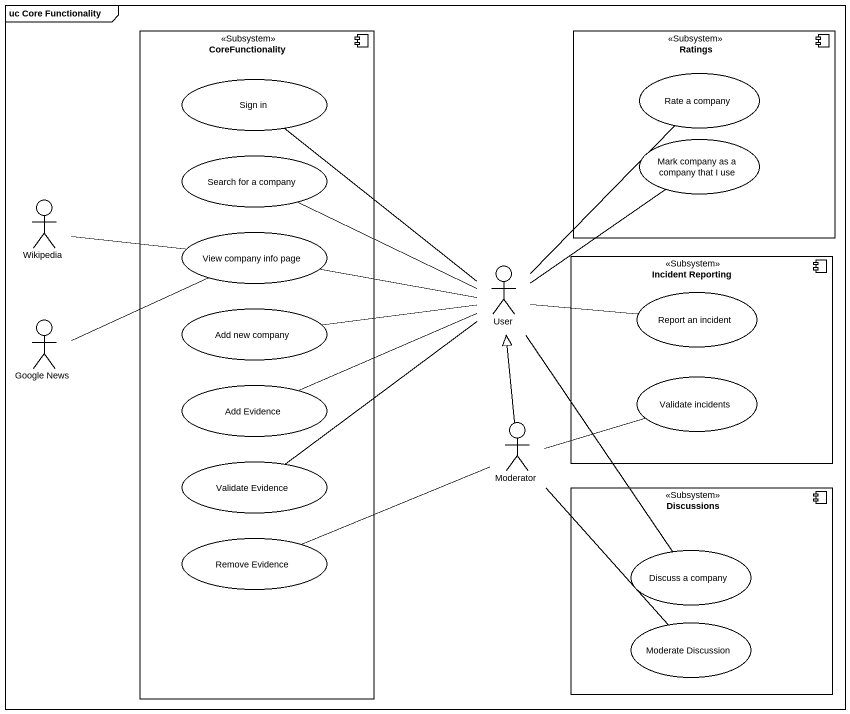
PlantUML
@startuml
mainframe uc Core Functionality
component CoreFunctionality <<Subsystem>> {
  usecase "Sign in" as Sign_in
  usecase "Search for a company" as Search_for_a_company
  usecase "View company info page" as View_company_info_page
  usecase "Add new company" as Add_new_company
  usecase "Add Evidence" as Add_Evidence
  usecase "Validate Evidence" as Validate_Evidence
  usecase "Remove Evidence" as Remove_Evidence
}
component Ratings <<Subsystem>> {
  usecase "Rate a company" as Rate_a_company
  usecase "Mark company as a company that I use" as Mark_company_as_a_company
}
actor Wikipedia
actor User
component "Incident Reporting" as Incident_Reporting <<Subsystem>> {
  usecase "Report an incident" as Report_an_incident
  usecase "Validate incidents" as Validate_incidents
}
actor "Google News" as Google_News
actor Moderator
component Discussions <<Subsystem>> {
  usecase "Discuss a company" as Discuss_a_company
  usecase "Moderate Discussion" as Moderate_Discussion
}
View_company_info_page -left- Wikipedia
View_company_info_page -left- Google_News
User -up- Sign_in
User -up- Rate_a_company
User -left- Search_for_a_company
User -up- Mark_company_as_a_company
User -left- View_company_info_page
User -left- Add_new_company
User -right- Report_an_incident
User -left- Add_Evidence
User -- Validate_Evidence
User -- Discuss_a_company
Moderator -up-|> User
Moderator -right- Validate_incidents
Moderator -- Moderate_Discussion
Remove_Evidence -right- Moderator
@enduml
